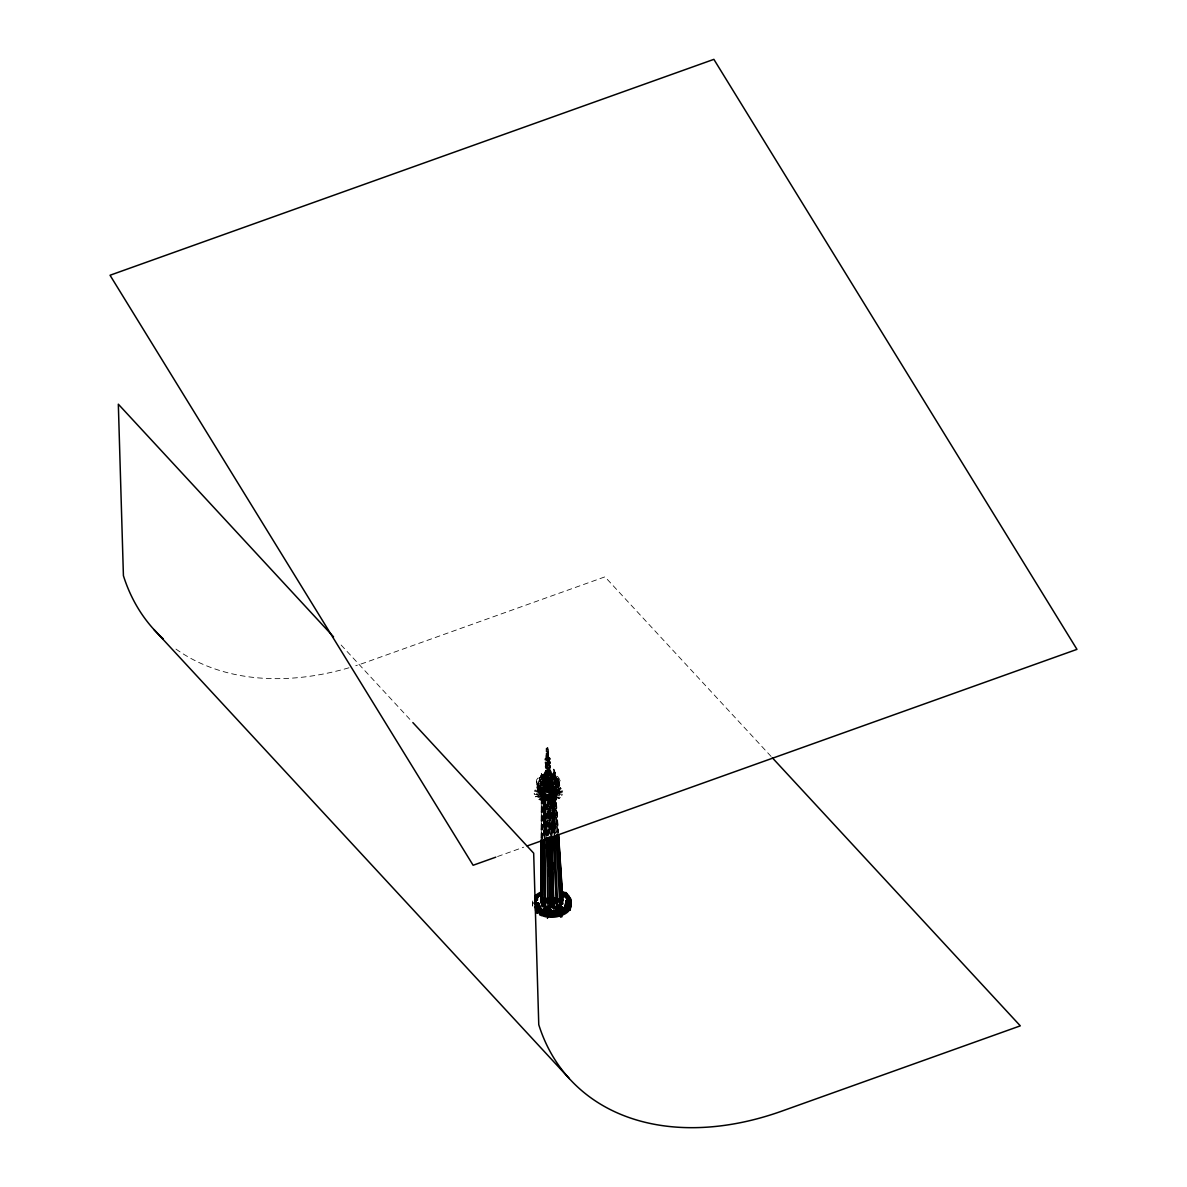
<?xml version="1.0" encoding="UTF-8"?>
<svg xmlns="http://www.w3.org/2000/svg" width="1187" height="1187" viewBox="0 0 1187 1187"><rect width="100%" height="100%" fill="white"/><g stroke="black" fill="none" stroke-linecap="round" stroke-linejoin="round"><path stroke-width="0.75" stroke-dasharray="5 3.75" d="M541.895 838.007L541.94 795.809L540.723 796.195A11.633 8.146 -42.8 0 1 539.833 796.418L535.649 796.729L536.45 797.59L544.15 794.845L543.349 793.984M542.696 838.883L542.741 796.67L541.94 795.809M559.611 783.108L557.297 787.485A1.691 1.039 -1.7 0 1 556.866 787.827C550.249 794.607 530.307 787.931 538.824 778.138A1.706 1.039 -1.7 0 1 539.284 777.767C554.121 766.312 572.089 789.162 546.836 789.444C532.681 790.305 537.251 773.523 549.848 776.713C560.531 775.156 564.018 791.729 553.097 793.628A8.813 5.371 -1.7 0 1 551.658 794.014L550.634 794.192A11.291 6.885 -1.7 0 1 537.236 788.287L537.845 787.055L544.729 790.275L546.065 835.366M536.405 782.723L536.628 779.844L538.779 776.832A1.706 1.039 -1.7 0 1 539.239 776.461C545.441 771.862 559.433 772.514 560.13 781.892M539.64 791.358L540.441 792.219C539.269 798.347 539.21 785.69 544.67 786.669C548.587 785.438 553.646 785.779 556.54 789.014C560.828 798.48 543.527 801.344 539.729 793.969L538.542 786.447L538.705 791.699C544.625 802.16 558.81 794.118 560.65 787.782L535.649 796.729M541.302 837.488L541.94 792.441L540.53 792.174A11.633 8.813 24.9 0 1 539.625 791.937L535.574 790.319M541.747 838.348L541.94 792.441M541.064 838.571L541.302 794.133L541.272 837.725M559.715 785.705L557.311 790.186L553.053 792.322A8.813 5.371 -1.7 0 1 551.614 792.708L551.109 792.812A11.291 6.885 -1.7 0 1 537.266 787.322A11.291 6.885 -1.7 0 1 548.023 779.295L549.077 779.265A8.813 5.371 -1.7 0 1 550.62 779.399C555.249 779.087 563.068 784.592 557.341 788.791A1.691 1.039 -1.7 0 1 556.911 789.132L549.626 791.714L541.643 790.483A1.706 1.039 -1.7 0 1 541.094 790.23L537.563 787.129L536.361 781.417M547.711 747.676L546.154 748.448L546.124 770.853L547.563 770.333L547.756 748.685C546.984 745.881 550.249 750.659 546.806 749.724L548.349 773.256L549.789 772.737L548.275 749.205M547.059 753.062L546.346 772.945L545.545 772.084L546.257 752.202L547.059 753.062L547.83 779.013L548.765 780.022L550.991 779.206L550.753 771.372L549.566 770.645L547.697 751.683L550.367 771.505L549.566 770.645M539.759 792.797C541.762 785.646 555.323 785.171 557.4 792.441M532.666 902.535L532.651 902.61A16.499 10.06 -1.7 0 0 532.666 904.42M532.666 900.978L532.607 901.304A16.499 10.06 -1.7 0 0 532.666 903.366M542.147 774.384L541.747 785.156L540.946 784.295L541.346 773.523L542.978 777.455L543.186 784.637L541.346 773.523M554.552 769.962L554.136 780.72L553.335 779.859L553.75 769.087L555.368 773.019L555.59 780.2M553.172 784.637L550.857 783.865A8.279 5.045 -1.7 0 0 548.958 783.702L546.999 783.791A10.49 6.41 -1.7 0 0 538.082 791.076A10.49 6.41 -1.7 0 0 549.581 796.447A10.49 6.41 -1.7 0 0 558.943 789.355L558.587 788.183A8.279 5.045 -1.7 0 0 557.831 787.115L554.997 784.978L551.525 784.607M551.48 784.741L550.427 788.005A11.633 2.686 -81.2 0 1 550.174 788.658L549.759 789.637M553.008 785.215L552.296 787.485L555.234 792.189L557.697 832.354M549.581 783.85L549.388 782.426L554.418 787.856L554.448 789.177L553.008 789.681L547.979 784.251L547.949 782.945L552.979 788.376L553.068 789.978L551.777 789.385L552.044 788.198A11.633 2.686 -81.2 0 1 551.762 788.91L553.112 834.001M549.729 789.073L549.685 787.026L551.287 787.307L552.727 836.583M543.839 801.032L545.145 799.43A11.633 2.686 -81.2 0 0 545.412 798.97L547.43 798.361L546.999 799.222A11.633 2.686 -81.2 0 1 546.762 799.637L545.427 801.284L543.839 801.032L546.079 796.24M545.545 801.166L547.667 796.477L546.02 796.314L547.83 796.076L548.958 833.957M550.709 838.022L549.269 789.31L551.332 788.613L549.715 788.331L551.673 784.103M546.925 835.411L545.783 795.483L547.578 795.245M547.83 796.076L546.05 794.934L546.02 796.314M552.192 834.654L551.08 789.073M551.302 788.583L553.261 784.34M534.966 791.225L535.025 790.067L543.483 791.388L544.878 838.289M541.45 792.115L542.652 789.948L542.236 792.233M541.079 790.839L542.756 795.364L542.83 789.978L541.865 789.83L541.509 792.13M544.373 837.458L543.483 791.388M549.7 787.055L549.477 788.925L554.374 794.133L552.934 794.652L548.142 789.474C546.777 786.847 540.322 788.153 537.948 784.607C537.132 779.058 546.955 777.144 551.554 778.257A14.007 8.546 -1.7 0 1 552.519 778.479L557.742 781.031L559.656 784.518M549.477 788.925L549.744 783.628L548.409 782.174L549.848 781.669L549.893 782.975L548.453 783.479L548.409 782.174M554.863 793.139L554.819 790.319L555.65 790.245L555.204 794.251L556.599 791.64A11.633 8.146 -42.8 0 0 557.341 791.299L557.415 791.254M555.234 795.557L557.193 794.756A11.633 8.813 24.9 0 0 558.009 794.8C564.374 793.88 561.169 796.121 557.549 795.765A11.633 8.813 24.9 0 1 556.733 795.72L555.249 795.557L557.549 832.042M560.086 780.467L558.958 783.524L553.899 788.851A11.633 5.861 -65 0 1 553.365 789.355L552.415 790.171L554.73 834.461M557.949 786.165L556.614 787.856L556.466 785.349L557.356 788.821L556.555 787.96L555.19 789.459A11.633 5.861 -65 0 1 554.655 789.963L553.706 790.765L555.931 833.215M540.946 776.164L542.86 774.666M540.975 777.47L542.4 776.239M541.02 778.776L542.934 777.277M555.353 780.497L553.439 781.996M555.397 781.803L553.483 783.301M555.427 783.108L553.528 784.607M542.444 789.207L544.21 788.747L543.023 789.474L543.572 837.31M544.047 788.658L544.254 790.052L542.251 790.349A11.633 7.122 51.8 0 1 541.584 789.948L538.853 787.916M542.548 838.126L542.444 791.788L543.468 790.972M545.145 839.788L543.705 791.076L544.729 790.275M544.047 794.118L543.394 794.622L545.738 795.72L543.498 795.883L544.714 796.522L545.337 794.726L543.898 794.207L545.323 834.535M543.765 836.004L543.468 797.234L544.759 797.827L543.78 798.539A11.633 5.861 -65 0 1 543.26 798.866L540.278 800.023L538.987 799.43L544.447 795.112L545.634 834.802M552.326 787.56L551.332 789.681L553.691 790.779M553.097 788.569L551.807 787.96L553.617 788.168M540.278 800.023L544.714 796.522M554.032 793.302L552.86 794.058L560.309 797.53L559.285 798.332L555.679 797.783A11.633 7.122 51.8 0 1 554.952 797.545L553.75 797.041L555.709 831.968M553.646 794.415L554.626 793.599L553.691 795.72M552.905 795.364L553.928 794.548L553.038 795.424M553.736 797.026L555.976 796.729A11.633 7.122 51.8 0 0 556.629 796.952L560.309 797.53M543.453 797.234L542.548 797.901A11.633 5.861 -65 0 1 541.969 798.272L538.987 799.43M550.738 776.832A3.249 1.988 -1.7 0 0 549.329 773.879A3.249 1.988 -1.7 0 0 544.892 775.467A3.249 1.988 -1.7 0 0 548.29 777.722L550.738 776.832M560.65 787.782L556.614 790.394A11.633 8.146 -42.8 0 1 555.798 790.779L554.448 791.314L556.896 831.479M556.658 785.735L548.082 788.183L552.89 793.346L554.329 792.827L549.536 787.649M550.13 775.897L550.709 775.526A3.249 1.988 -1.7 0 0 549.299 772.574A3.249 1.988 -1.7 0 0 544.848 774.161A3.249 1.988 -1.7 0 0 548.246 776.417L550.13 775.897L545.263 776.135L547.029 778.153L546.257 752.202M562.772 790.898L555.679 791.551L555.887 792.56C569.626 790.779 561.703 790.794 558.113 792.501A11.633 9.17 -11.3 0 1 557.267 792.664L555.739 792.857L558.231 831.493M562.593 792.055L558.305 793.495A11.633 9.17 -11.3 0 1 557.475 793.658L555.946 793.866L555.724 792.857M546.836 749.709L546.272 748.181M555.249 792.189L554.24 792.812L555.16 792.961M550.189 778.346L545.308 780.082L545.545 772.084M546.317 749.205L547.756 748.685M546.168 758.078L549.18 758.552L549.002 760.333L546.139 761.416L546.183 762.722L549.507 761.935L547.771 761.386A2.493 1.528 -1.7 0 1 545.159 759.665A2.493 1.528 -1.7 0 1 548.572 758.448A2.493 1.528 -1.7 0 1 549.655 760.719L548.824 761.179A13.25 8.086 -1.7 0 1 548.379 761.297L545.99 759.858L546.168 758.078L545.99 759.858M546.213 759.383L549.225 759.858M545.946 758.552L547.519 759.546L547.622 762.202M549.18 758.552L549.002 760.333M547.519 759.546L548.958 759.027M548.78 762.202L549.225 763.938L546.658 764.28L546.139 761.416M545.857 763.404L547.341 762.707L547.786 764.458M547.741 763.152L549.195 762.633M549.507 761.935L549.225 763.938M546.109 765.214L549.893 765.793L549.492 768.048L546.51 768.33L546.109 765.214L546.154 766.505L549.893 765.793M545.708 767.455L547.459 766.668L548.053 768.568M548.008 767.262L549.447 766.743L549.492 768.048M546.228 782.396L545.901 770.615L547.341 770.096L550.842 773.983L545.99 774.399M545.901 770.615L548.572 773.494L550.798 772.678L549.996 771.802L545.946 773.078L545.145 772.218L549.952 770.497L550.753 771.372L549.077 771.965M543.587 774.428L545.827 774.785L545.946 778.702L544.507 779.221L543.587 774.428L543.705 778.36L545.901 777.396L545.1 776.535M550.041 773.108L548.171 773.79A3.249 1.988 -1.7 0 1 544.774 771.55A3.249 1.988 -1.7 0 1 549.21 769.962A3.249 1.988 -1.7 0 1 550.634 772.915L545.189 773.523L546.955 775.541M545.827 774.785L543.631 775.734L544.418 776.61M546.673 782.841L546.717 784.147L548.157 783.628L548.112 782.322L547.177 783.375L547.148 782.07L542.118 776.639L543.557 776.12L548.587 781.565L548.617 782.871L543.587 777.426L542.147 777.945L547.029 783.272M550.071 774.428L548.201 775.096A3.249 1.988 -1.7 0 1 544.803 772.856A3.249 1.988 -1.7 0 1 549.255 771.268A3.249 1.988 -1.7 0 1 550.664 774.221L548.409 775.081L547.459 774.013L544.388 775.304L544.67 779.859L542.459 779.503L543.898 778.984L548.661 784.177L548.706 785.482L543.913 780.304L541.628 781.239L540.827 780.363L543.067 780.72M542.385 778.197L543.854 777.678L543.987 782.916L548.78 788.094L548.735 786.788L544.002 781.595L541.673 782.545L540.871 781.669L543.112 782.025M546.065 777.01L547.756 776.402L549.551 779.725L547.786 777.708M543.186 779.073L544.655 778.538M548.691 777.411L550.916 776.595L549.151 774.577M550.145 777.04L545.263 778.776L546.643 781.521L548.082 781.016L547.964 779.162L548.765 780.022M546.139 779.622L550.946 777.9L549.195 775.883M546.599 780.215L548.038 779.711L546.703 778.257M543.275 781.684L544.759 781.15L544.744 782.47L543.305 782.99M543.824 783.257L543.794 781.951L546.792 780.883L548.528 838.096M551.866 779.073L552.697 781.239L551.866 779.073L547.993 780.467L548.795 781.343L548.572 773.494M543.987 782.916L541.702 783.85L540.901 782.99L543.142 783.331M543.794 781.951L544.596 782.827L546.999 781.966M552.667 779.933L550.264 780.794L549.462 779.933M538.082 785.319L557.653 778.316L558.454 779.176L558.483 780.482L538.913 787.485L538.082 785.319L538.913 787.485M544.507 783.479L543.067 784.058L543.142 786.669L547.415 791.284L543.869 784.562M538.883 786.18L558.454 779.176M538.112 786.625L557.682 779.622L558.483 780.482M543.869 784.919L545.308 784.34L545.352 785.705L543.913 786.224M550.471 781.877L552.712 782.218L552.86 786.462L551.91 781.358L552.712 782.218M539.506 792.56L558.216 785.868L558.053 780.645L538.542 787.649L539.373 788.628L540.827 788.109L539.981 785.942L540.827 788.123M547.934 834.654L546.599 789.548C544.24 784.206 540.352 785.928 544.581 786.15L548.854 790.765L544.551 784.785L543.112 785.304L544.714 786.744L544.596 782.827M538.631 789.088L558.113 781.966L557.311 781.105M544.314 787.901L545.753 787.382L545.842 788.717L544.403 789.221L544.314 787.901L545.797 787.411M541.925 793.02L540.886 789.414L539.373 789.948L540.56 790.765A11.633 7.122 51.8 0 0 541.227 791.165L542.429 791.774M549.818 786.239L552.029 785.275M558.127 783.257L538.675 790.364L540.53 792.174M544.714 788.331L546.257 787.901L546.465 790.245M546.836 788.064C549.284 788.257 548.127 783.301 546.079 784.073L546.658 788.094A11.633 0.89 84.9 0 0 546.762 788.702L548.142 835.633M548.572 787.411L550.026 786.877L550.041 788.198L546.999 788.88M544.358 789.207L545.797 788.687M551.391 786.655L552.83 786.15M539.477 791.225L540.916 790.72M538.705 791.699L558.202 784.577L557.415 783.702M546.302 789.207L544.759 789.637L543.943 787.174L544.803 789.34M544.952 834.743L544.388 790.512L546.599 789.548M548.32 788.91L546.866 789.429L545.501 786.625M548.646 790.023L550.085 789.503L550.13 790.809L548.676 791.328M552.979 788.376L554.418 787.856M539.729 793.969L557.311 787.515L556.51 786.655M551.985 789.874L554.21 788.91M545.575 789.236L546.955 792.041L548.394 791.462M548.72 792.634L550.16 792.115L551.54 794.875L550.1 795.379L548.765 793.94L550.204 793.42M561.451 788.643L553.75 791.403L552.178 789.518M551.614 793.228L553.053 792.708L551.614 793.228L551.643 794.533M551.495 793.569L550.056 794.073L551.139 833.867M553.854 793.584L552.415 794.088L553.528 833.007M553.083 794.014L550.813 794.904L550.902 796.269L552.356 795.75L552.252 794.385M552.712 794.875L551.272 795.394L551.302 796.7L552.756 796.18M551.347 789.889L549.759 789.637L551.525 833.764L550.501 795.824L551.955 795.32L556.213 799.934L554.774 800.453L552.593 799.192A11.633 4.333 70.3 0 1 552.103 798.762L551.48 798.139L552.964 833.126M554.685 793.613L553.884 793.242L553.928 796.195L552.489 796.7L548.171 790.779L552.445 795.394L553.884 794.875L549.611 790.26L549.804 791.684M551.347 798.005L552.786 797.486L554.492 834.461M497.546 856.539L523.734 847.177M542.726 796.67L541.45 797.071A11.633 8.146 -42.8 0 1 540.634 797.278L536.672 797.59M541.227 791.521L542.236 792.441L541.227 791.521L541.465 793.821L534.373 794.474L534.165 793.48L541.257 792.827L541.465 793.821M554.819 790.319L555.887 792.56M542.073 792.753L543.097 793.673L542.281 793.747L542.044 791.447M554.047 791.714L555.071 792.634L554.047 791.714L555.279 833.2M548.542 787.026L546.866 787.085L546.866 789.37L548.29 787.945A11.633 0.89 84.9 0 0 548.394 788.554L549.729 833.645M546.955 787.574L548.587 787.441M546.895 788.391L548.691 788.895L548.498 786.936M550.056 834.342L548.72 789.236L547.088 789.385L546.079 784.073M546.94 789.696L548.572 789.548M554.581 790.364L555.709 791.269L554.581 790.364L554.284 794.118L554.359 788.717L555.16 789.607L555.204 790.913L553.543 789.029L554.433 789.83M541.554 792.53L542.311 791.447L541.376 791.521L541.598 793.836L542.533 793.747L541.406 792.827L541.598 793.836M548.424 795.201L550.16 795.631L548.424 795.201L549.492 834.001M548.453 796.507C555.427 797.189 547.162 807.902 548.379 796.121L550.1 796.477M550.204 796.981L548.572 797.085L548.528 795.78M549.744 833.081L548.602 798.421L550.234 798.287L550.412 799.163A11.633 0.89 84.9 0 0 550.516 799.593L550.753 800.542M541.287 794.133L539.759 794.222A11.633 9.17 -11.3 0 1 538.913 794.207L534.491 793.554M541.48 795.127L539.951 795.216A11.633 9.17 -11.3 0 1 539.106 795.201L534.684 794.548M549.447 787.515L551.287 787.307L551.065 789.177M549.269 789.31L550.857 789.563M542.37 790.957L541.406 790.809L541.925 789.845L541.955 791.15M562.519 794.34L554.062 793.02L553.617 793.999L562.074 795.32M534.58 791.046L543.038 792.352M545.797 796.803L547.415 797.041M541.465 793.42L539.981 793.124A11.633 8.813 24.9 0 1 539.165 792.916L535.114 791.299M551.91 773.865L554.314 774.977M551.955 775.17L554.359 776.283M551.985 776.476L554.388 777.589M544.388 782.797L541.984 781.684M544.314 784.073L542.014 782.99M544.462 785.408L542.133 784.355M556.11 799.875L554.077 798.703A11.633 4.333 70.3 0 1 553.543 798.243L552.801 797.501M554.67 800.394L550.501 795.824M552.356 788.925L553.646 789.518L552.37 788.865L556.807 785.379L558.098 785.972L552.623 790.275L553.914 833.571M536.821 787.871L543.705 791.076M559.285 798.332L552.4 795.127L553.424 794.311L554.596 834.001M543.943 795.527L545.382 796.032M555.842 784.251L550.827 782.559A8.279 5.045 -1.7 0 0 548.928 782.396L546.97 782.485A10.49 6.41 -1.7 0 0 538.037 789.77A10.49 6.41 -1.7 0 0 549.551 795.142A10.49 6.41 -1.7 0 0 558.899 788.049L558.543 786.877A8.279 5.045 -1.7 0 0 557.786 785.809L555.842 784.251L556.762 785.082L555.887 782.916L555.961 784.221M545.145 772.218L545.946 773.078M549.403 778.642L550.204 779.518L547.533 776.624L545.308 777.44L546.109 778.316L548.335 777.5L548.379 778.806L547.341 770.096M555.026 785.853L555.872 788.034L555.026 785.853L555.828 786.729M549.536 782.545L550.338 783.405M552.089 786.907L552.934 789.073L552.089 786.907L552.89 787.767M547.073 784.577L546.272 783.702L546.317 785.008M549.685 787.767L550.531 789.934M546.421 788.94L547.222 789.8M544.017 789.8L544.863 791.966M771.09 756.445L604.955 576.852L366.724 662.02A279.776 195.721 -42.8 0 1 355.774 665.714M548.75 762.38L549.551 763.241M545.812 762.099L546.584 763.152M549.937 767.099L549.091 764.932M553.75 769.087L555.368 773.019M553.127 772.663L553.928 773.538M545.664 766.149L546.703 767.099M558.068 780.66L557.252 779.785L558.216 785.868M547.385 771.402L548.32 772.411M549.121 773.271L550.872 775.289L548.646 776.105L545.234 774.829M557.326 782.396L558.172 783.272M545.931 771.921L546.866 772.93M545.975 773.227L546.91 774.236M549.225 777.203L550.991 779.206M556.466 785.349L557.267 786.209M546.05 775.838L546.984 776.847M545.07 775.23L545.872 776.09L543.661 777.055L544.462 777.915M551.955 782.663L552.756 783.539L550.501 783.183M551.985 782.99L552.786 783.85M551.183 783.108L549.492 781.239L548.498 752.543M552.014 784.295L552.875 786.462M546.124 778.449L546.925 779.31M549.418 783.732L554.448 789.177M542.177 776.58L542.978 777.455M545.382 780.067L547.622 780.408L547.593 779.102M549.507 786.343L554.299 791.521L552.089 792.486L552.044 791.18L554.225 790.23L549.462 785.037L549.655 786.462M540.723 777.099L541.524 777.975M543.231 780.378L547.266 786.002L542.474 780.809M552.786 790.735L548.023 785.557L548.142 786.981L552.845 792.041M542.548 782.099L547.296 787.307L547.341 788.613L542.548 783.435L542.414 778.197M547.148 787.189L546.346 786.313L546.391 787.634M549.655 791.566L553.928 796.195M547.059 790.023L548.394 791.521L548.349 790.156L546.91 790.735L546.955 792.041M545.619 790.542L547.311 792.412M544.907 793.272L544.106 792.412L544.937 794.578L547.341 793.717L546.51 791.551M540.871 789.429L540.085 788.539L541.88 791.714M542.741 792.901L543.542 793.762M542.593 792.931L543.394 793.791L544.581 835.47M538.646 789.058L539.432 789.948L537.251 788.242A11.291 6.885 -1.7 0 1 548.602 780.556L549.121 780.571A8.813 5.371 -1.7 0 1 550.664 780.705L556.881 782.886L559.76 787.129M541.865 793.198L543.572 795.067M341.114 645.016L411.592 721.221M544.091 790.171L543.631 789.637A11.633 4.333 70.3 0 1 543.216 789.103L540.886 785.453L545.159 790.067L546.599 838.779M540.426 793.628L539.714 791.655M543.32 786.58L544.655 788.583A11.633 4.333 70.3 0 0 545.07 789.118L546.421 836.063M549.121 800.661L548.884 799.815A11.633 0.89 84.9 0 1 548.78 799.311L548.602 798.436M555.65 790.245L555.842 791.254M547.726 783.924L548.542 788.242M555.917 793.866L558.439 832.502M555.694 794.578L558.113 832.888M554.759 796.225L556.837 832.992M550.234 798.287L551.436 834.758M558.914 788.45L558.958 789.756M557.653 778.316L557.682 779.622M556.421 778.004L556.51 780.69M555.813 780.289L556.658 782.485L554.789 779.34L554.566 772.158M555.026 791.328L555.071 792.634M554.789 833.689L553.498 790.661L553.528 791.966M553.424 789.355L553.409 788.049L551.955 788.569L553.008 791.699L550.011 792.768L549.982 791.462M552.771 789.429L554.344 837.443M552.237 776.936L552.267 778.242M551.258 771.728L551.406 776.951M551.955 795.32L553.068 833.2M551.272 782.737L551.302 787.026M550.1 758.493L550.13 759.799M550.189 761.965L550.234 763.271M550.308 765.927L550.353 767.232M549.952 770.497L550.456 787.322M550.56 791.239L550.605 792.56M550.234 787.738L550.278 789.043M549.922 788.836L549.937 790.156M548.379 757.677L548.424 758.983M547.697 751.683L548.468 777.633M547.608 757.558L547.652 758.864M548.483 784.8L548.528 786.106L549.967 785.586L549.922 784.281L546.747 785.453L546.792 786.758L548.26 786.224L548.216 784.919M547.548 764.695L547.593 766.001M547.83 787.664L547.875 788.969M546.747 759.413L546.792 760.719M546.48 767.025L546.51 768.33M546.895 778.004L546.747 779.562M546.154 787.812L546.198 789.118M546.257 795.824L547.43 835.514M545.026 758.612L545.07 759.917M545.13 762.069L545.174 763.375M545.248 766.03L545.293 767.336M545.337 781.387L545.382 782.693M545.441 783.999L545.456 785.319M545.026 773.924L545.145 777.841M544.655 771.862L544.803 777.084M544.774 788.034L544.863 789.726M545.189 794.815L545.234 796.121M543.987 777.114L544.017 778.42M543.394 788.361L542.489 790.512L542.37 789.177M543.186 789.548L543.231 790.854M542.904 792.679L544.284 839.58M542.207 790.928L542.281 793.747M539.862 778.583L539.951 781.269M539.996 785.957L540.026 787.263M538.008 789.103L538.052 790.408M537.014 783.91L537.058 785.215M537.132 786.506L537.177 787.812M532.651 904.895L532.681 906.215M532.548 902.298L532.592 903.678M547.43 798.361L548.142 835.411M545.842 798.109L546.569 835.173M544.759 797.827L545.041 834.758M553.75 783.509A8.902 5.431 -1.7 0 1 544.24 784.34M541.687 783.153A8.902 5.431 -1.7 0 1 540.589 777.366M542.622 775.764A8.902 5.431 -1.7 0 1 552.133 774.918M554.685 776.12A8.902 5.431 -1.7 0 1 555.783 781.907M553.721 782.203A8.902 5.431 -1.7 0 1 544.195 783.034M554.655 774.814A8.902 5.431 -1.7 0 1 555.739 780.601M542.578 774.458A8.902 5.431 -1.7 0 1 552.103 773.612M541.643 781.847A8.902 5.431 -1.7 0 1 540.545 776.061M554.73 777.426A8.902 5.431 -1.7 0 1 555.828 783.212M542.652 777.07A8.902 5.431 -1.7 0 1 552.178 776.239M541.717 784.459A8.902 5.431 -1.7 0 1 540.634 778.672M553.795 784.815A8.902 5.431 -1.7 0 1 544.269 785.646M532.666 905.31A16.499 10.06 -1.7 0 1 532.666 904.168M348.933 667.791A279.776 195.721 -42.8 0 1 174.623 648.117M551.332 785.245L550.545 784.488L552.786 784.844L551.347 785.349M549.611 759.413L549.166 759.695A13.25 8.086 -1.7 0 1 548.795 759.873L547.726 760.081A2.493 1.528 -1.7 0 1 545.115 758.359A2.493 1.528 -1.7 0 1 548.528 757.143A2.493 1.528 -1.7 0 1 549.611 759.413M549.715 762.885L549.269 763.152A13.25 8.086 -1.7 0 1 548.898 763.345L547.83 763.553A2.493 1.528 -1.7 0 1 545.219 761.831A2.493 1.528 -1.7 0 1 548.631 760.615A2.493 1.528 -1.7 0 1 549.715 762.885M549.759 764.191L548.928 764.651A13.25 8.086 -1.7 0 1 548.483 764.754L547.86 764.858A2.493 1.528 -1.7 0 1 545.263 763.137A2.493 1.528 -1.7 0 1 548.676 761.92A2.493 1.528 -1.7 0 1 549.759 764.191M549.833 766.832L549.388 767.114A13.25 8.086 -1.7 0 1 549.017 767.306L547.949 767.514A2.493 1.528 -1.7 0 1 545.337 765.793A2.493 1.528 -1.7 0 1 548.75 764.562A2.493 1.528 -1.7 0 1 549.833 766.832M549.863 768.137L549.047 768.612A13.25 8.086 -1.7 0 1 548.602 768.716L548.142 768.79A2.493 1.528 -1.7 0 1 545.382 767.099A2.493 1.528 -1.7 0 1 548.795 765.867A2.493 1.528 -1.7 0 1 549.878 768.137M550.783 778.138L548.32 779.013A3.249 1.988 -1.7 0 1 544.922 776.773A3.249 1.988 -1.7 0 1 549.373 775.185A3.249 1.988 -1.7 0 1 550.783 778.138M551.451 778.42L548.379 779.518A3.264 1.988 -1.7 0 1 547.875 779.547A4.11 2.508 -1.7 0 1 544.076 776.654A4.11 2.508 -1.7 0 1 549.358 774.621A4.11 2.508 -1.7 0 1 551.851 778.019A3.264 1.988 -1.7 0 1 551.451 778.42M551.48 779.725L548.409 780.823A3.264 1.988 -1.7 0 1 547.652 780.838A4.11 2.508 -1.7 0 1 544.18 777.797A4.11 2.508 -1.7 0 1 549.655 775.972A4.11 2.508 -1.7 0 1 551.777 779.473A3.264 1.988 -1.7 0 1 551.48 779.725M554.67 775.423L553.231 775.942L555.471 776.283L554.67 775.423M554.7 776.728L553.261 777.248L555.501 777.589L554.7 776.728M554.744 778.034L553.305 778.553L555.546 778.895L554.744 778.034M555.546 791.581L554.804 792.664L555.546 791.581M552.741 782.545L551.94 781.684L552.741 782.545"/><path stroke-width="1.5" d="M541.806 905.918L541.895 839.847M542.696 840.708L542.607 906.779L541.821 904.583L543.171 904.093M541.02 899.909L541.287 841.153M541.48 898.93L541.732 840.173M540.723 901.541L541.049 840.426M540.916 902.535L541.257 839.58M541.198 840.678L541.183 842.978L541.257 840.559M558.899 842.414L558.795 843.542L558.869 841.108L558.751 842.236M534.743 899.167L535.56 895.562L536.465 895.488M565.279 905.577L565.309 905.503A4.793 1.113 -81.1 0 0 565.724 903.574L565.754 903.218A5 1.157 -81.1 0 1 566.184 901.081L566.362 900.755M535.352 896.778A5 1.157 -81.1 0 1 535.471 896.304L538.364 896.393L536.183 900.963A4.793 1.113 -81.1 0 0 536.598 899.019L536.628 898.678A5 1.157 -81.1 0 1 537.058 896.541L537.251 896.215M560.457 911.942L561.896 911.423L559.656 911.082L560.605 917.165L562.044 916.661L561.866 911.408L564.552 910.132A16.499 10.06 -1.7 0 0 568.588 907.002L571.006 901.764A16.499 10.06 -1.7 0 0 570.279 897.966L566.11 893.47A16.499 10.06 -1.7 0 0 562.03 891.422M570.561 905.28L571.051 903.084A16.499 10.06 -1.7 0 0 570.353 899.36M567.49 900.948L565.22 905.815L566.896 905.755A4.793 1.113 -81.1 0 0 567.312 903.811L567.341 903.47A5 1.157 -81.1 0 1 567.757 901.334L567.95 900.992M566.807 906.067L569.063 901.185L566.273 900.829M570.606 906.586L571.095 904.464A16.499 10.06 -1.7 0 0 570.413 900.651M570.65 907.892L571.14 905.77A16.499 10.06 -1.7 0 0 570.457 901.957L570.353 901.808M534.12 903.589L535.663 902.565M567.163 900.28L566.258 900.354L565.427 904.108A7.997 1.855 -81.1 0 1 564.789 907.15L566.362 907.358A7.997 1.855 -81.1 0 0 567.045 904.36L567.846 900.607L568.751 900.532M566.244 907.758L569.656 900.443L567.98 900.265M542.385 894.419L541.124 894.226M540.827 895.577L540.827 894.167M570.532 903.975L568.944 903.737L568.499 904.702L570.072 904.954L570.25 910.177L570.532 903.975L568.959 903.737L568.499 904.702L570.101 904.954M549.996 845.812L550.234 848.111L548.394 848.067L549.062 837.562M548.394 848.067L548.869 847.058M547.029 839.016L547.192 844.432L545.174 846.005L545.204 847.325L546.821 847.815L547.533 839.12M542.563 900.666L541.035 900.429L541.613 898.322L543.023 897.817L543.824 898.678L542.414 899.197L542.785 900.785A9.511 5.801 -1.7 0 0 543.705 901.423L547.504 897.743L548.795 898.351L545.427 900.992L545.961 902.491A9.496 5.801 -1.7 0 0 547.222 902.862L548.246 900.74L549.833 900.978M549.863 846.138L551.406 903.352A9.511 5.801 -1.7 0 1 550.085 903.307L549.388 901.942L550.887 898.707L549.314 846.079M549.418 903.248L549.863 902.283M547.459 918.367L547.756 912.135L546.168 911.883L545.723 912.848L545.827 916.379M545.768 914.153L546.213 913.189M546.821 847.815L547.281 846.821M537.281 902.684L538.601 902.995L540.085 906.349A7.997 2.982 70.3 0 0 541.331 909.227L539.907 909.702A7.997 2.982 70.3 0 1 538.586 906.883C537.741 899.909 530.188 906.007 539.417 895.28M553.172 911.26L553.142 912.447L541.242 910.592L542.103 909.539M547.4 907.551L547.786 907.64A5 3.798 24.9 0 1 549.611 908.975L549.744 909.272A4.793 3.635 24.9 0 0 551.258 910.563L551.124 911.661L543.216 910.429L543.972 909.39M546.792 908.559L547.548 907.521M546.168 911.913L545.723 912.892L550.916 913.322A16.484 10.06 -1.7 0 0 557.163 912.758L560.175 912.002M546.851 910.429L546.435 912.714M546.243 914.524L545.857 916.75L547.875 916.082L547.83 914.776L547.4 915.696M547.979 911.646L548.439 910.666L541.836 909.598M547.355 914.391L547.8 913.441M547.444 917.002L549.151 913.307M566.6 903.366L566.14 904.346L567.727 904.583L567.757 905.889M542.177 894.449L538.824 895.755A8.354 1.929 -81.1 0 1 538.023 895.888L537.147 895.814L536.316 899.568A7.997 1.855 -81.1 0 1 535.663 902.61M557.222 908.545L557.4 908.263A4.703 3.294 -42.8 0 1 558.78 906.675L559.374 906.512M558.202 909.123L558.068 909.346A4.911 3.427 -42.8 0 1 556.673 911.022L555.842 910.117A4.911 3.427 -42.8 0 0 557.297 908.574M541.821 891.571L539.061 893.039A16.499 10.06 -1.7 0 0 535.545 895.577M560.398 898.514L560.368 897.209L561.674 897.832A9.496 5.787 -1.7 0 1 561.065 898.574L560.739 900.221L558.454 899.152L558.498 900.473M556.406 908.767L559.062 906.022L561.941 906.853M557.207 909.628L560.249 906.794L563.558 908.634L556.436 911.141M570.161 907.565L568.736 909.539M570.205 908.871L568.84 910.77A16.499 10.06 -1.7 0 1 564.893 913.931L562 915.325L561.214 914.48M570.101 906.26L568.677 908.233A16.499 10.06 -1.7 0 1 564.7 911.379L561.896 912.714L561.139 911.898M563.973 894.034L563.944 894.063A4.911 1.825 70.3 0 1 563.202 894.345L567.03 898.529L568.321 897.728A4.793 1.78 70.3 0 1 567.49 895.903L567.416 895.562M565.383 893.544L565.472 893.425A4.703 1.751 70.3 0 1 566.229 893.188L566.555 893.588A5 1.87 70.3 0 1 567.46 895.562M541.865 890.591L540.797 892.12A7.997 5.594 -42.8 0 1 538.661 894.464M545.234 909.346L545.1 909.494A4.911 3.724 24.9 0 1 543.557 910.429M535.56 903.47L535.782 903.233A8.354 3.116 70.3 0 0 537.058 903.099M563.484 893.485L564.938 893.351L566.555 896.882M559.73 904.435L559.819 904.346A8.339 5.089 -1.7 0 0 560.338 903.708L562.579 902.743L562.623 904.049M560.739 900.221L561.095 899.88A9.496 5.787 -1.7 0 0 561.703 899.138L561.911 897.446M544.596 908.352L547.533 907.046L550.694 909.376A7.997 6.069 24.9 0 0 553.127 911.319M544.15 909.331L545.59 908.263A4.703 3.561 24.9 0 1 547.222 907.536M537.325 895.443L538.943 895.651L538.616 894.419M569.567 900.518L569.523 900.547A8.354 1.929 -81.1 0 1 568.721 900.681M545.204 847.325L546.168 845.233L544.878 844.625L546.168 845.233M544.18 901.705L545.1 899.627L546.391 900.236L545.1 899.627M545.471 902.313L546.435 901.541M544.373 907.951L544.996 905.726A8.457 5.163 -1.7 0 1 544.195 905.162L542.622 905.444M548.424 907.046L548.112 906.972A8.457 5.163 -1.7 0 1 546.925 906.631L544.343 906.645M546.732 907.729L549.017 905.933M559.596 904.568L560.902 905.177L558.291 905.577A8.368 5.104 -1.7 0 1 557.4 906.067L557.267 906.141M561.881 908.085L561.733 907.966A5 3.502 -42.8 0 0 560.205 907.298L559.611 907.58A4.703 3.294 -42.8 0 0 558.127 909.094M554.937 912.031L554.136 911.171A8.354 5.846 -42.8 0 0 556.51 908.812M553.765 911.453L564.582 907.595L565.383 908.456L554.566 912.328M556.406 845.025L555.056 847.088L556.406 845.025L553.839 843.823L553.736 840.218M541.539 891.852L541.791 893.054A7.997 5.594 -42.8 0 1 539.462 895.339M545.59 908.263L547.786 908.248L550.234 910.355M495.81 857.162L473.123 865.264L110.035 275.25L713.877 59.35L1076.965 649.363L527.221 845.93M542.756 844.714L543.913 846.717L542.652 844.595L544.15 844.076L541.346 842.681L542.904 842.533L542.934 843.838M554.195 844.892L552.756 845.411L554.21 844.907L553.394 844.016M538.245 894.701L541.376 893.588M563.039 894.212L564.478 893.692A4.911 1.825 70.3 0 0 565.427 893.633M539.358 905.043A5.015 1.87 70.3 0 0 538.646 903.53L537.028 903.811A4.911 1.825 70.3 0 1 536.732 903.811L540.545 907.996L539.106 908.515L535.263 904.242M563.988 893.841A4.703 1.751 70.3 0 1 564.789 893.707L566.392 893.307M552.044 847.666L553.557 898.47L554.997 897.951M536.005 906.66L534.565 907.165L537.503 909.687A16.499 10.06 -1.7 0 0 542.4 912.002L545.352 912.758M564.641 896.408L566.095 895.903M535.396 908.025L536.806 907.521L535.975 906.66M537.518 907.269L538.972 906.749M565.442 897.283L566.882 896.764M536.806 908.841L535.441 909.331L537.533 910.993A16.499 10.06 -1.7 0 0 542.444 913.307L545.263 914.035M562.237 892.49L561.926 893.544L568.054 900.087L569.27 899.197A7.997 2.982 70.3 0 1 567.95 896.393M557 909.821L562.608 907.758M541.346 842.681L541.925 845.04L543.394 844.506M553.572 846.286L551.821 846.643L551.866 847.948L553.617 847.592L551.955 844.536L551.688 835.514M553.543 902.239L554.284 903.099A9.511 5.801 -1.7 0 0 555.635 902.817L555.679 901.482A9.511 5.801 -1.7 0 1 554.329 901.779L553.78 906.037M557.059 906.23L557.845 907.076L555.234 906.868A8.398 5.119 -1.7 0 1 554.106 907.12L553.869 908.144L551.629 907.343A8.413 5.134 -1.7 0 1 550.427 907.313L547.993 907.951L548.038 909.257M560.205 913.307L557.193 914.064A16.484 10.06 -1.7 0 1 550.946 914.643L547.875 914.435M560.546 915.845L557.163 916.69A16.499 10.06 -1.7 0 1 550.902 917.239M541.524 899.449L541.42 899.316A9.496 5.801 -1.7 0 1 540.975 898.5L540.604 895.799L542.088 895.666M542.281 896.66L540.946 897.194A9.496 5.801 -1.7 0 0 541.346 897.951L541.613 898.322M561.065 894.983L562.593 894.85L562.638 896.511A9.496 5.801 -1.7 0 1 562.519 897.372L562.49 896.066A9.496 5.801 -1.7 0 0 562.593 895.25L562.297 894.761A9.496 5.801 -1.7 0 0 562.059 894.286M542.133 896.971L540.649 896.704A9.496 5.787 -1.7 0 1 540.678 896.244M540.842 898.099L542.325 897.966M551.421 898.752L553.053 898.618L553.676 901.883M542.385 901.912L540.812 902.046L541.005 903.04L542.548 902.906M551.866 901.081L553.498 900.933M553.29 906.185L551.643 906.334L551.554 903.203M552.044 902.031L551.451 902.046A9.511 5.801 -1.7 0 1 550.041 902.001L549.388 901.942M550.189 846.806L548.364 846.761M550.768 917.225L547.845 917.032M565.249 908.441L564.997 908.441A7.997 5.594 -42.8 0 1 562.653 907.832M563.558 908.634L563.35 908.619A4.793 3.353 -42.8 0 1 561.822 908.144M547.934 915.741L550.872 915.934A16.499 10.06 -1.7 0 0 557.118 915.4L564.849 912.625A16.499 10.06 -1.7 0 0 568.751 909.539M547.697 844.536L549.284 844.773M547.252 845.515L548.824 845.752M535.426 899.553L537.014 899.805M534.521 901.022L536.094 901.274M533.957 902.728L535.545 902.966M549.522 906.037L551.109 906.289L551.02 903.144M543.676 909.45L551.584 910.696M550.16 910.933L553.587 911.482M546.777 846.509L545.174 846.005M547.8 901.69L547.177 901.556A9.496 5.801 -1.7 0 1 545.99 901.2L545.427 900.992M545.189 915.311L542.741 914.673A16.499 10.06 -1.7 0 1 537.681 912.358L535.485 910.637L536.88 910.132L536.925 911.438M545.234 916.616L543.142 916.082M564.522 893.707L567.475 896.942M538.468 903.292L538.319 903.233A4.703 1.751 70.3 0 0 537.652 903.203M546.584 906.497L546.628 907.803M564.878 893.796L565.116 894.108A5 1.87 70.3 0 1 566.021 896.066L566.08 896.408A4.793 1.78 70.3 0 0 566.867 898.277L567.03 898.529M563.617 893.143L562.044 893.603L562.593 894.953M559.492 898.351L560.709 898.915M556.436 846.331L555.13 844.432M553.142 912.447L552.712 912.239A7.997 6.069 24.9 0 1 550.13 910.414M551.124 911.661L550.902 911.542A4.793 3.635 24.9 0 1 549.225 910.281M544.136 900.399L543.661 900.117A9.511 5.801 -1.7 0 1 542.8 899.509L542.414 899.197M537.296 913.352L536.39 912.655M563.736 893.307A8.354 3.116 70.3 0 0 564.982 893.114C566.436 890.027 568.291 898.707 568.217 895.132L566.822 895.636L569.018 896.007L569.063 897.313M556.213 901.334L553.557 898.47M555.457 901.794L556.243 902.639M772.351 757.81L1020.301 1025.85L782.085 1111.032A279.776 195.721 -42.8 0 1 538.764 1024.693L533.675 853.186L412.853 722.571M552.801 846.717L553.617 847.592M543.349 843.2L544.15 844.076M333.562 636.855L118.329 404.188L123.418 575.695A279.776 195.721 -42.8 0 0 163.242 638.843M567.757 897.698L569.493 899.583M559.077 906.497L559.878 907.358M559.878 909.272L560.724 911.438M558.439 909.791L559.255 910.652M539.833 907.684L541.569 909.568M534.981 904.524L540.13 910.073M153.954 629.555L569.3 1078.553M549.284 910.251L549.077 909.999A5 3.798 24.9 0 0 547.444 908.604M569.167 897.461L570.235 899.123M568.054 900.087L567.831 899.716A7.997 2.982 70.3 0 1 566.511 896.897M540.545 907.996L540.397 907.714A4.793 1.78 70.3 0 1 539.566 905.889L539.491 905.547M539.061 908.441L538.987 908.307A4.793 1.78 70.3 0 1 538.126 906.408L538.052 906.067A5.015 1.87 70.3 0 0 537.207 904.034M558.35 839.313L558.706 841.42L558.394 840.619M551.821 846.643L551.347 841.079M551.673 846.969L551.866 847.948M550.041 847.117L550.234 848.111M551.896 902.387L552.074 903.337M562.608 900.117L562.801 901.111M550.011 845.827L549.611 837.621M558.558 834.342L562.861 900.577M558.469 835.173L562.653 899.568M558.231 834.713L562.623 904.064M557.667 833.867L562.059 903.203M558.483 845.129L558.929 852.429M559.715 865.204L560.041 870.679M560.828 883.469L561.169 888.944M556.94 834.832L561.006 906.527M555.917 835.633L559.878 905.503M554.492 834.461L557.801 906.571M553.127 836.82L556.362 907.076M551.51 836.583L553.914 909.509M549.863 836.716L552.207 907.832M568.944 903.737L568.988 905.043M568.172 903.619L568.217 904.924M560.902 905.177L560.947 906.482M558.587 905.384L558.632 906.69M555.635 906.749L555.679 908.07M553.528 863.275L553.691 868.721M553.038 863.157L553.201 868.602M551.554 847.815L552.148 867.771M552.578 882.282L553.053 898.618M551.228 855.649L551.347 859.284M551.451 862.919L551.614 868.35M550.694 855.59L551.287 875.546M549.002 853.913L549.64 875.694M548.987 870.412L549.151 875.858M547.281 847.548L547.815 865.694M543.958 904.969L544.002 906.274M541.88 843.734L541.925 845.04M537.474 898.826L537.503 900.132M540.604 895.799L540.604 895.384A9.496 5.787 -1.7 0 1 540.708 894.583L540.322 893.366A4.793 3.353 -42.8 0 0 541.717 891.882M548.186 837.265L549.596 909.539M546.599 837.028L548.008 909.287M545.07 838.452L545.575 906.779M543.794 839.699L544.299 908.025M563.543 893.618A8.354 3.116 70.3 0 1 562.282 893.826L562.252 893.455A9.496 5.801 -1.7 0 0 562.044 893.025M541.895 893.544A4.793 3.353 -42.8 0 1 541.138 894.256M564.166 907.654A7.997 5.594 -42.8 0 1 561.852 906.972M562.46 907.788A4.793 3.353 -42.8 0 1 561.021 907.283M559.403 906.423A5 3.502 -42.8 0 1 560.961 906.972M557.311 909.672A8.354 5.846 -42.8 0 1 554.997 912.12M537.221 895.666A8.354 1.929 -81.1 0 1 536.435 895.636M544.714 908.441A8.354 6.336 24.9 0 1 542.177 909.657M545.575 908.634A4.911 3.724 24.9 0 1 544.017 909.45M544.254 909.42A8.354 6.336 24.9 0 1 541.717 910.637M545.159 909.287A4.703 3.561 24.9 0 1 546.762 908.515M567.727 900.562A8.354 1.929 -81.1 0 1 567.134 900.429M535.619 903.604A8.354 3.116 70.3 0 1 534.758 903.886M536.064 903.826A4.703 1.751 70.3 0 1 536.865 903.693M536.064 904.123A4.911 1.825 70.3 0 1 535.278 904.331M542.073 915.77A16.499 10.06 -1.7 0 1 539.536 914.732M541.851 893.752A9.496 5.787 -1.7 0 0 541.569 894.123L541.524 892.817A9.496 5.787 -1.7 0 1 541.851 892.401M558.276 843.2L557.46 845.515L558.276 843.2M559.685 899.731L559.27 899.983A9.496 5.801 -1.7 0 1 558.202 900.577L558.231 901.883A9.496 5.801 -1.7 0 0 559.255 901.334L559.685 899.731"/></g></svg>
